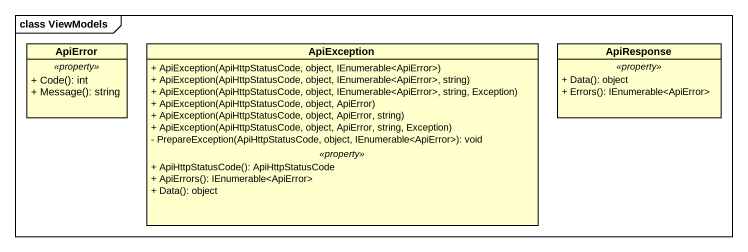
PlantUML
@startuml
mainframe class ViewModels
hide circle
hide empty members
skinparam classAttributeIconSize 0
class ApiError {
  .. <<property>> ..
  + Code(): int
  + Message(): string
}
class ApiException {
  + ApiException(ApiHttpStatusCode, object, IEnumerable<ApiError>)
  + ApiException(ApiHttpStatusCode, object, IEnumerable<ApiError>, string)
  + ApiException(ApiHttpStatusCode, object, IEnumerable<ApiError>, string, Exception)
  + ApiException(ApiHttpStatusCode, object, ApiError)
  + ApiException(ApiHttpStatusCode, object, ApiError, string)
  + ApiException(ApiHttpStatusCode, object, ApiError, string, Exception)
  - PrepareException(ApiHttpStatusCode, object, IEnumerable<ApiError>): void
  .. <<property>> ..
  + ApiHttpStatusCode(): ApiHttpStatusCode
  + ApiErrors(): IEnumerable<ApiError>
  + Data(): object
}
class ApiResponse {
  .. <<property>> ..
  + Data(): object
  + Errors(): IEnumerable<ApiError>
}
@enduml
